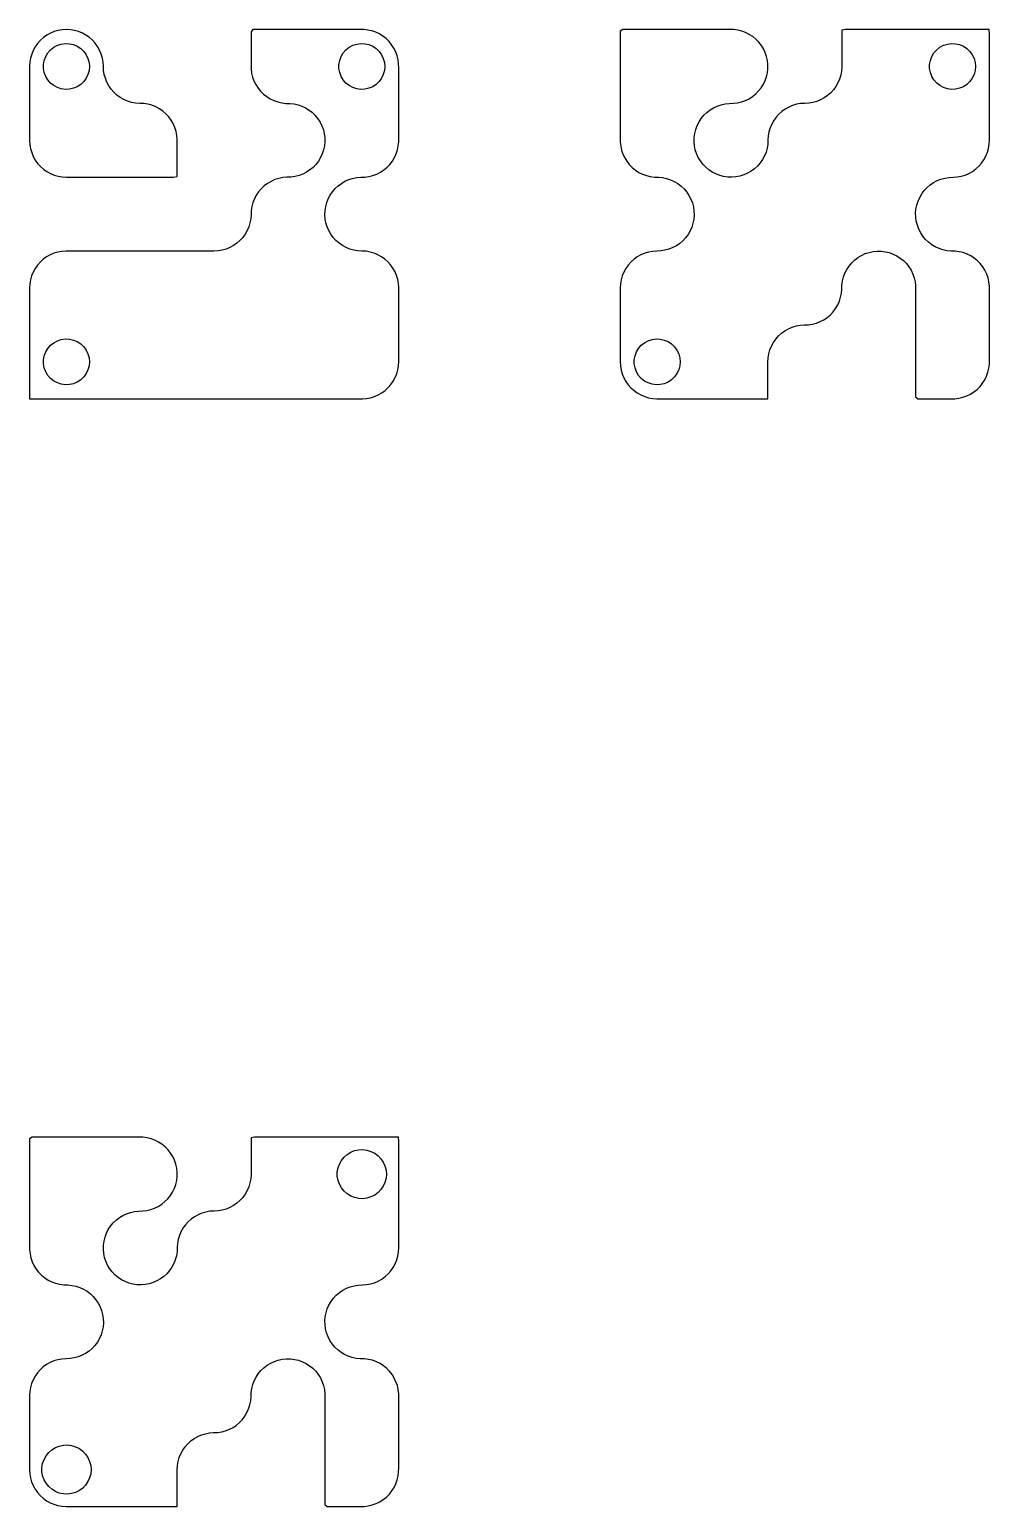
# Model space of a CAD drawing. Header units: millimetres. Extents: x -87.3 to -35.1, y 17.1 to 53.1.
# Drawn here: x -58.5 to -35.1, y 17.1 to 53.1 of the extents above; entities that cross this region are included whole.
import ezdxf

# ---------------------------------------------------------------- set-up
doc = ezdxf.new("R2010")
doc.units = ezdxf.units.MM

msp = doc.modelspace()

# ---------------------------------------------------------------- linework, layer by layer
for points in [[(-58.5, 45.9), (-58.5, 45.8), (-58.5, 45.7), (-58.5, 45.599), (-58.5, 45.499), (-58.5, 45.399), (-58.5, 45.299), (-58.5, 45.199), (-58.5, 45.099), (-58.5, 44.998), (-58.5, 44.898), (-58.5, 44.798), (-58.5, 44.698), (-58.5, 44.598), (-58.5, 44.498), (-58.5, 44.397), (-58.5, 44.297), (-58.5, 44.197), (-58.497, 44.1), (-58.397, 44.1), (-58.297, 44.1), (-58.196, 44.1), (-58.096, 44.1), (-57.996, 44.1), (-57.896, 44.1), (-57.796, 44.1), (-57.696, 44.1), (-57.595, 44.1), (-57.495, 44.1), (-57.395, 44.1), (-57.295, 44.1), (-57.195, 44.1), (-57.095, 44.1), (-56.994, 44.1), (-56.894, 44.1), (-56.794, 44.1), (-56.694, 44.1), (-56.594, 44.1), (-56.494, 44.1), (-56.393, 44.1), (-56.293, 44.1), (-56.193, 44.1), (-56.093, 44.1), (-55.993, 44.1), (-55.893, 44.1), (-55.792, 44.1), (-55.692, 44.1), (-55.592, 44.1), (-55.492, 44.1), (-55.392, 44.1), (-55.292, 44.1), (-55.191, 44.1), (-55.091, 44.1), (-54.991, 44.1), (-54.891, 44.1), (-54.791, 44.1), (-54.691, 44.1), (-54.59, 44.1), (-54.49, 44.1), (-54.39, 44.1), (-54.29, 44.1), (-54.19, 44.1), (-54.09, 44.1), (-53.989, 44.1), (-53.889, 44.1), (-53.789, 44.1), (-53.689, 44.1), (-53.589, 44.1), (-53.489, 44.1), (-53.388, 44.1), (-53.288, 44.1), (-53.188, 44.1), (-53.088, 44.1), (-52.988, 44.1), (-52.888, 44.1), (-52.787, 44.1), (-52.687, 44.1), (-52.587, 44.1), (-52.487, 44.1), (-52.387, 44.1), (-52.287, 44.1), (-52.186, 44.1), (-52.086, 44.1), (-51.986, 44.1), (-51.886, 44.1), (-51.786, 44.1), (-51.686, 44.1), (-51.585, 44.1), (-51.485, 44.1), (-51.385, 44.1), (-51.285, 44.1), (-51.185, 44.1), (-51.085, 44.1), (-50.984, 44.1), (-50.884, 44.1), (-50.784, 44.1), (-50.684, 44.1), (-50.584, 44.1), (-50.484, 44.1), (-50.383, 44.1), (-50.284, 44.108), (-50.185, 44.126), (-50.089, 44.155), (-49.998, 44.195), (-49.911, 44.245), (-49.83, 44.304), (-49.756, 44.371), (-49.69, 44.447), (-49.633, 44.529), (-49.585, 44.617), (-49.548, 44.71), (-49.521, 44.806), (-49.505, 44.905), (-49.5, 45.005), (-49.5, 45.105), (-49.5, 45.206), (-49.5, 45.306), (-49.5, 45.406), (-49.5, 45.506), (-49.5, 45.606), (-49.5, 45.706), (-49.5, 45.807), (-49.5, 45.907), (-49.5, 46.007), (-49.5, 46.107), (-49.5, 46.207), (-49.5, 46.307), (-49.5, 46.408), (-49.5, 46.508), (-49.5, 46.608), (-49.5, 46.708), (-49.5, 46.808), (-49.507, 46.908), (-49.524, 47.007), (-49.552, 47.103), (-49.591, 47.195), (-49.64, 47.282), (-49.698, 47.364), (-49.765, 47.438), (-49.84, 47.505), (-49.922, 47.563), (-50.01, 47.611), (-50.102, 47.649), (-50.198, 47.677), (-50.297, 47.694), (-50.397, 47.7), (-50.497, 47.705), (-50.596, 47.722), (-50.692, 47.749), (-50.785, 47.786), (-50.873, 47.834), (-50.955, 47.891), (-51.03, 47.957), (-51.098, 48.031), (-51.156, 48.112), (-51.206, 48.199), (-51.245, 48.291), (-51.274, 48.387), (-51.293, 48.486), (-51.3, 48.586), (-51.296, 48.686), (-51.281, 48.785), (-51.255, 48.881), (-51.218, 48.974), (-51.172, 49.063), (-51.116, 49.146), (-51.05, 49.222), (-50.977, 49.29), (-50.897, 49.35), (-50.811, 49.401), (-50.719, 49.441), (-50.624, 49.472), (-50.526, 49.491), (-50.426, 49.5), (-50.326, 49.503), (-50.227, 49.517), (-50.13, 49.542), (-50.036, 49.577), (-49.947, 49.622), (-49.863, 49.678), (-49.786, 49.742), (-49.717, 49.814), (-49.656, 49.893), (-49.604, 49.979), (-49.563, 50.07), (-49.531, 50.165), (-49.51, 50.263), (-49.501, 50.363), (-49.5, 50.463), (-49.5, 50.563), (-49.5, 50.663), (-49.5, 50.763), (-49.5, 50.864), (-49.5, 50.964), (-49.5, 51.064), (-49.5, 51.164), (-49.5, 51.264), (-49.5, 51.364), (-49.5, 51.465), (-49.5, 51.565), (-49.5, 51.665), (-49.5, 51.765), (-49.5, 51.865), (-49.5, 51.965), (-49.5, 52.066), (-49.5, 52.166), (-49.502, 52.266), (-49.515, 52.365), (-49.539, 52.462), (-49.574, 52.556), (-49.618, 52.646), (-49.673, 52.73), (-49.736, 52.808), (-49.808, 52.878), (-49.887, 52.939), (-49.972, 52.992), (-50.062, 53.034), (-50.157, 53.067), (-50.255, 53.088), (-50.354, 53.099), (-50.455, 53.1), (-50.555, 53.1), (-50.655, 53.1), (-50.755, 53.1), (-50.855, 53.1), (-50.955, 53.1), (-51.056, 53.1), (-51.156, 53.1), (-51.256, 53.1), (-51.356, 53.1), (-51.456, 53.1), (-51.556, 53.1), (-51.657, 53.1), (-51.757, 53.1), (-51.857, 53.1), (-51.957, 53.1), (-52.057, 53.1), (-52.157, 53.1), (-52.258, 53.1), (-52.358, 53.1), (-52.458, 53.1), (-52.558, 53.1), (-52.658, 53.1), (-52.758, 53.1), (-52.859, 53.1), (-52.959, 53.1), (-53.059, 53.1), (-53.1, 53.041), (-53.1, 52.941), (-53.1, 52.841), (-53.1, 52.74), (-53.1, 52.64), (-53.1, 52.54), (-53.1, 52.44), (-53.1, 52.34), (-53.1, 52.24), (-53.098, 52.139), (-53.086, 52.04), (-53.062, 51.943), (-53.029, 51.848), (-52.984, 51.759), (-52.93, 51.674), (-52.868, 51.596), (-52.796, 51.526), (-52.718, 51.464), (-52.633, 51.411), (-52.543, 51.368), (-52.448, 51.335), (-52.35, 51.313), (-52.251, 51.301), (-52.151, 51.299), (-52.051, 51.288), (-51.954, 51.266), (-51.859, 51.233), (-51.769, 51.19), (-51.683, 51.137), (-51.605, 51.075), (-51.534, 51.005), (-51.47, 50.927), (-51.416, 50.843), (-51.372, 50.753), (-51.338, 50.659), (-51.315, 50.562), (-51.302, 50.462), (-51.301, 50.362), (-51.311, 50.262), (-51.331, 50.165), (-51.363, 50.069), (-51.405, 49.979), (-51.456, 49.893), (-51.517, 49.813), (-51.587, 49.741), (-51.664, 49.677), (-51.747, 49.622), (-51.837, 49.577), (-51.93, 49.541), (-52.027, 49.517), (-52.126, 49.503), (-52.227, 49.5), (-52.326, 49.491), (-52.424, 49.472), (-52.52, 49.441), (-52.611, 49.4), (-52.698, 49.35), (-52.778, 49.29), (-52.851, 49.221), (-52.916, 49.145), (-52.972, 49.062), (-53.019, 48.974), (-53.055, 48.881), (-53.081, 48.784), (-53.096, 48.685), (-53.1, 48.585), (-53.107, 48.485), (-53.126, 48.387), (-53.155, 48.291), (-53.194, 48.199), (-53.244, 48.112), (-53.303, 48.031), (-53.37, 47.957), (-53.446, 47.891), (-53.528, 47.834), (-53.616, 47.786), (-53.709, 47.748), (-53.805, 47.721), (-53.904, 47.705), (-54.004, 47.7), (-54.104, 47.7), (-54.204, 47.7), (-54.304, 47.7), (-54.404, 47.7), (-54.505, 47.7), (-54.605, 47.7), (-54.705, 47.7), (-54.805, 47.7), (-54.905, 47.7), (-55.005, 47.7), (-55.106, 47.7), (-55.206, 47.7), (-55.306, 47.7), (-55.406, 47.7), (-55.506, 47.7), (-55.607, 47.7), (-55.707, 47.7), (-55.807, 47.7), (-55.907, 47.7), (-56.007, 47.7), (-56.107, 47.7), (-56.208, 47.7), (-56.308, 47.7), (-56.408, 47.7), (-56.508, 47.7), (-56.608, 47.7), (-56.708, 47.7), (-56.809, 47.7), (-56.909, 47.7), (-57.009, 47.7), (-57.109, 47.7), (-57.209, 47.7), (-57.309, 47.7), (-57.41, 47.7), (-57.51, 47.7), (-57.61, 47.7), (-57.71, 47.693), (-57.808, 47.676), (-57.904, 47.647), (-57.996, 47.608), (-58.084, 47.559), (-58.165, 47.501), (-58.239, 47.433), (-58.306, 47.359), (-58.363, 47.277), (-58.412, 47.189), (-58.45, 47.096), (-58.477, 47), (-58.494, 46.901), (-58.5, 46.802), (-58.5, 46.701), (-58.5, 46.601), (-58.5, 46.501), (-58.5, 46.401), (-58.5, 46.301), (-58.5, 46.2), (-58.5, 46.1), (-58.5, 46), (-58.5, 45.9)], [(-58.5, 51.3), (-58.5, 51.199), (-58.5, 51.099), (-58.5, 50.998), (-58.5, 50.898), (-58.5, 50.797), (-58.5, 50.697), (-58.5, 50.596), (-58.5, 50.496), (-58.5, 50.395), (-58.494, 50.295), (-58.477, 50.196), (-58.448, 50.099), (-58.409, 50.007), (-58.361, 49.919), (-58.302, 49.837), (-58.235, 49.762), (-58.16, 49.695), (-58.078, 49.637), (-57.99, 49.589), (-57.897, 49.55), (-57.8, 49.523), (-57.701, 49.506), (-57.601, 49.5), (-57.5, 49.5), (-57.4, 49.5), (-57.299, 49.5), (-57.199, 49.5), (-57.098, 49.5), (-56.998, 49.5), (-56.897, 49.5), (-56.797, 49.5), (-56.696, 49.5), (-56.595, 49.5), (-56.495, 49.5), (-56.394, 49.5), (-56.294, 49.5), (-56.193, 49.5), (-56.093, 49.5), (-55.992, 49.5), (-55.892, 49.5), (-55.791, 49.5), (-55.69, 49.5), (-55.59, 49.5), (-55.489, 49.5), (-55.389, 49.5), (-55.288, 49.5), (-55.188, 49.5), (-55.087, 49.5), (-54.987, 49.5), (-54.9, 49.514), (-54.9, 49.614), (-54.9, 49.715), (-54.9, 49.816), (-54.9, 49.916), (-54.9, 50.017), (-54.9, 50.117), (-54.9, 50.218), (-54.9, 50.318), (-54.9, 50.419), (-54.908, 50.519), (-54.927, 50.618), (-54.956, 50.714), (-54.997, 50.806), (-55.047, 50.893), (-55.107, 50.974), (-55.175, 51.048), (-55.251, 51.113), (-55.334, 51.17), (-55.423, 51.217), (-55.516, 51.254), (-55.613, 51.28), (-55.713, 51.296), (-55.813, 51.3), (-55.913, 51.307), (-56.012, 51.325), (-56.108, 51.354), (-56.201, 51.394), (-56.288, 51.444), (-56.369, 51.503), (-56.443, 51.571), (-56.51, 51.646), (-56.567, 51.729), (-56.615, 51.817), (-56.652, 51.911), (-56.679, 52.007), (-56.695, 52.107), (-56.7, 52.207), (-56.706, 52.307), (-56.724, 52.406), (-56.752, 52.503), (-56.791, 52.595), (-56.841, 52.683), (-56.899, 52.765), (-56.966, 52.839), (-57.042, 52.906), (-57.124, 52.964), (-57.212, 53.012), (-57.305, 53.05), (-57.402, 53.078), (-57.501, 53.094), (-57.601, 53.1), (-57.701, 53.094), (-57.8, 53.077), (-57.897, 53.05), (-57.99, 53.011), (-58.078, 52.963), (-58.16, 52.905), (-58.235, 52.838), (-58.302, 52.763), (-58.361, 52.681), (-58.409, 52.593), (-58.448, 52.501), (-58.477, 52.404), (-58.494, 52.305), (-58.5, 52.205), (-58.5, 52.104), (-58.5, 52.004), (-58.5, 51.903), (-58.5, 51.803), (-58.5, 51.702), (-58.5, 51.602), (-58.5, 51.501), (-58.5, 51.401), (-58.5, 51.3)], [(-44.1, 45.9), (-44.1, 45.8), (-44.1, 45.7), (-44.1, 45.599), (-44.1, 45.499), (-44.1, 45.399), (-44.1, 45.299), (-44.1, 45.199), (-44.1, 45.099), (-44.1, 44.999), (-44.094, 44.899), (-44.077, 44.8), (-44.05, 44.704), (-44.012, 44.611), (-43.963, 44.523), (-43.906, 44.442), (-43.839, 44.367), (-43.765, 44.299), (-43.684, 44.241), (-43.596, 44.192), (-43.504, 44.153), (-43.408, 44.124), (-43.31, 44.107), (-43.21, 44.1), (-43.11, 44.1), (-43.01, 44.1), (-42.909, 44.1), (-42.809, 44.1), (-42.709, 44.1), (-42.609, 44.1), (-42.509, 44.1), (-42.409, 44.1), (-42.308, 44.1), (-42.208, 44.1), (-42.108, 44.1), (-42.008, 44.1), (-41.908, 44.1), (-41.808, 44.1), (-41.707, 44.1), (-41.607, 44.1), (-41.507, 44.1), (-41.407, 44.1), (-41.307, 44.1), (-41.207, 44.1), (-41.106, 44.1), (-41.006, 44.1), (-40.906, 44.1), (-40.806, 44.1), (-40.706, 44.1), (-40.606, 44.1), (-40.505, 44.1), (-40.5, 44.195), (-40.5, 44.295), (-40.5, 44.395), (-40.5, 44.495), (-40.5, 44.595), (-40.5, 44.696), (-40.5, 44.796), (-40.5, 44.896), (-40.5, 44.996), (-40.495, 45.096), (-40.479, 45.195), (-40.452, 45.291), (-40.414, 45.384), (-40.366, 45.472), (-40.309, 45.554), (-40.243, 45.63), (-40.169, 45.697), (-40.088, 45.756), (-40.001, 45.806), (-39.909, 45.845), (-39.814, 45.874), (-39.715, 45.893), (-39.615, 45.9), (-39.515, 45.904), (-39.416, 45.919), (-39.32, 45.945), (-39.226, 45.981), (-39.138, 46.028), (-39.055, 46.084), (-38.979, 46.149), (-38.91, 46.222), (-38.85, 46.302), (-38.8, 46.389), (-38.759, 46.48), (-38.728, 46.575), (-38.709, 46.674), (-38.7, 46.773), (-38.697, 46.873), (-38.683, 46.973), (-38.659, 47.07), (-38.623, 47.163), (-38.578, 47.253), (-38.523, 47.336), (-38.459, 47.413), (-38.387, 47.482), (-38.307, 47.543), (-38.222, 47.595), (-38.131, 47.637), (-38.036, 47.669), (-37.938, 47.689), (-37.838, 47.699), (-37.738, 47.698), (-37.639, 47.685), (-37.541, 47.662), (-37.447, 47.628), (-37.357, 47.584), (-37.273, 47.53), (-37.195, 47.467), (-37.125, 47.395), (-37.063, 47.317), (-37.01, 47.232), (-36.967, 47.141), (-36.934, 47.047), (-36.912, 46.949), (-36.901, 46.849), (-36.9, 46.749), (-36.9, 46.649), (-36.9, 46.549), (-36.9, 46.449), (-36.9, 46.349), (-36.9, 46.248), (-36.9, 46.148), (-36.9, 46.048), (-36.9, 45.948), (-36.9, 45.848), (-36.9, 45.748), (-36.9, 45.647), (-36.9, 45.547), (-36.9, 45.447), (-36.9, 45.347), (-36.9, 45.247), (-36.9, 45.147), (-36.9, 45.046), (-36.9, 44.946), (-36.9, 44.846), (-36.9, 44.746), (-36.9, 44.646), (-36.9, 44.546), (-36.9, 44.445), (-36.9, 44.345), (-36.9, 44.245), (-36.9, 44.145), (-36.845, 44.1), (-36.745, 44.1), (-36.644, 44.1), (-36.544, 44.1), (-36.444, 44.1), (-36.344, 44.1), (-36.244, 44.1), (-36.144, 44.1), (-36.043, 44.1), (-35.943, 44.102), (-35.844, 44.114), (-35.746, 44.136), (-35.652, 44.17), (-35.562, 44.214), (-35.477, 44.267), (-35.399, 44.33), (-35.329, 44.401), (-35.266, 44.479), (-35.213, 44.564), (-35.169, 44.654), (-35.136, 44.748), (-35.113, 44.846), (-35.102, 44.945), (-35.1, 45.045), (-35.1, 45.145), (-35.1, 45.246), (-35.1, 45.346), (-35.1, 45.446), (-35.1, 45.546), (-35.1, 45.646), (-35.1, 45.746), (-35.1, 45.847), (-35.1, 45.947), (-35.1, 46.047), (-35.1, 46.147), (-35.1, 46.247), (-35.1, 46.347), (-35.1, 46.448), (-35.1, 46.548), (-35.1, 46.648), (-35.1, 46.748), (-35.101, 46.848), (-35.112, 46.948), (-35.134, 47.045), (-35.167, 47.14), (-35.21, 47.231), (-35.262, 47.316), (-35.324, 47.394), (-35.394, 47.466), (-35.472, 47.529), (-35.556, 47.583), (-35.646, 47.627), (-35.74, 47.662), (-35.837, 47.685), (-35.937, 47.698), (-36.037, 47.701), (-36.137, 47.71), (-36.234, 47.731), (-36.33, 47.762), (-36.421, 47.804), (-36.506, 47.856), (-36.586, 47.917), (-36.658, 47.986), (-36.722, 48.063), (-36.777, 48.146), (-36.823, 48.236), (-36.858, 48.329), (-36.883, 48.426), (-36.897, 48.525), (-36.9, 48.625), (-36.891, 48.725), (-36.872, 48.823), (-36.842, 48.919), (-36.801, 49.01), (-36.75, 49.097), (-36.691, 49.177), (-36.622, 49.25), (-36.546, 49.315), (-36.463, 49.372), (-36.375, 49.418), (-36.282, 49.455), (-36.185, 49.481), (-36.086, 49.496), (-35.986, 49.5), (-35.886, 49.507), (-35.788, 49.525), (-35.692, 49.554), (-35.6, 49.594), (-35.513, 49.643), (-35.432, 49.702), (-35.358, 49.77), (-35.292, 49.845), (-35.234, 49.927), (-35.187, 50.015), (-35.149, 50.108), (-35.122, 50.204), (-35.105, 50.303), (-35.1, 50.403), (-35.1, 50.503), (-35.1, 50.603), (-35.1, 50.703), (-35.1, 50.803), (-35.1, 50.904), (-35.1, 51.004), (-35.1, 51.104), (-35.1, 51.204), (-35.1, 51.304), (-35.1, 51.404), (-35.1, 51.505), (-35.1, 51.605), (-35.1, 51.705), (-35.1, 51.805), (-35.1, 51.905), (-35.1, 52.005), (-35.1, 52.106), (-35.1, 52.206), (-35.1, 52.306), (-35.1, 52.406), (-35.1, 52.506), (-35.1, 52.606), (-35.1, 52.707), (-35.1, 52.807), (-35.1, 52.907), (-35.1, 53.007), (-35.107, 53.1), (-35.207, 53.1), (-35.308, 53.1), (-35.408, 53.1), (-35.508, 53.1), (-35.608, 53.1), (-35.708, 53.1), (-35.808, 53.1), (-35.909, 53.1), (-36.009, 53.1), (-36.109, 53.1), (-36.209, 53.1), (-36.309, 53.1), (-36.409, 53.1), (-36.51, 53.1), (-36.61, 53.1), (-36.71, 53.1), (-36.81, 53.1), (-36.91, 53.1), (-37.01, 53.1), (-37.111, 53.1), (-37.211, 53.1), (-37.311, 53.1), (-37.411, 53.1), (-37.511, 53.1), (-37.611, 53.1), (-37.712, 53.1), (-37.812, 53.1), (-37.912, 53.1), (-38.012, 53.1), (-38.112, 53.1), (-38.212, 53.1), (-38.313, 53.1), (-38.413, 53.1), (-38.513, 53.1), (-38.613, 53.1), (-38.7, 53.087), (-38.7, 52.987), (-38.7, 52.886), (-38.7, 52.786), (-38.7, 52.686), (-38.7, 52.586), (-38.7, 52.486), (-38.7, 52.386), (-38.7, 52.285), (-38.7, 52.185), (-38.707, 52.085), (-38.726, 51.987), (-38.755, 51.891), (-38.794, 51.799), (-38.844, 51.712), (-38.902, 51.631), (-38.97, 51.557), (-39.045, 51.491), (-39.127, 51.434), (-39.215, 51.386), (-39.308, 51.349), (-39.405, 51.321), (-39.503, 51.305), (-39.603, 51.3), (-39.703, 51.294), (-39.802, 51.277), (-39.898, 51.249), (-39.991, 51.211), (-40.078, 51.162), (-40.16, 51.105), (-40.235, 51.038), (-40.302, 50.964), (-40.36, 50.882), (-40.409, 50.795), (-40.448, 50.703), (-40.476, 50.607), (-40.493, 50.508), (-40.5, 50.408), (-40.505, 50.308), (-40.52, 50.209), (-40.547, 50.113), (-40.584, 50.02), (-40.632, 49.932), (-40.688, 49.849), (-40.754, 49.773), (-40.828, 49.706), (-40.908, 49.646), (-40.995, 49.596), (-41.087, 49.556), (-41.182, 49.527), (-41.281, 49.508), (-41.38, 49.5), (-41.481, 49.504), (-41.58, 49.518), (-41.676, 49.544), (-41.77, 49.58), (-41.859, 49.626), (-41.942, 49.681), (-42.018, 49.746), (-42.087, 49.819), (-42.147, 49.899), (-42.198, 49.985), (-42.24, 50.076), (-42.27, 50.171), (-42.29, 50.269), (-42.299, 50.369), (-42.297, 50.469), (-42.284, 50.568), (-42.26, 50.666), (-42.225, 50.759), (-42.18, 50.849), (-42.125, 50.933), (-42.062, 51.01), (-41.99, 51.08), (-41.911, 51.141), (-41.825, 51.193), (-41.735, 51.236), (-41.64, 51.267), (-41.542, 51.289), (-41.442, 51.299), (-41.342, 51.302), (-41.243, 51.314), (-41.145, 51.337), (-41.051, 51.37), (-40.961, 51.414), (-40.876, 51.468), (-40.798, 51.531), (-40.728, 51.602), (-40.665, 51.68), (-40.612, 51.765), (-40.569, 51.855), (-40.536, 51.949), (-40.513, 52.047), (-40.502, 52.146), (-40.501, 52.246), (-40.512, 52.346), (-40.534, 52.444), (-40.566, 52.538), (-40.609, 52.629), (-40.661, 52.714), (-40.723, 52.793), (-40.793, 52.865), (-40.871, 52.928), (-40.955, 52.982), (-41.044, 53.027), (-41.138, 53.061), (-41.236, 53.085), (-41.335, 53.098), (-41.435, 53.1), (-41.535, 53.1), (-41.635, 53.1), (-41.736, 53.1), (-41.836, 53.1), (-41.936, 53.1), (-42.036, 53.1), (-42.136, 53.1), (-42.236, 53.1), (-42.337, 53.1), (-42.437, 53.1), (-42.537, 53.1), (-42.637, 53.1), (-42.737, 53.1), (-42.837, 53.1), (-42.938, 53.1), (-43.038, 53.1), (-43.138, 53.1), (-43.238, 53.1), (-43.338, 53.1), (-43.438, 53.1), (-43.539, 53.1), (-43.639, 53.1), (-43.739, 53.1), (-43.839, 53.1), (-43.939, 53.1), (-44.039, 53.1), (-44.1, 53.06), (-44.1, 52.96), (-44.1, 52.86), (-44.1, 52.76), (-44.1, 52.66), (-44.1, 52.56), (-44.1, 52.459), (-44.1, 52.359), (-44.1, 52.259), (-44.1, 52.159), (-44.1, 52.059), (-44.1, 51.959), (-44.1, 51.858), (-44.1, 51.758), (-44.1, 51.658), (-44.1, 51.558), (-44.1, 51.458), (-44.1, 51.358), (-44.1, 51.257), (-44.1, 51.157), (-44.1, 51.057), (-44.1, 50.957), (-44.1, 50.857), (-44.1, 50.757), (-44.1, 50.656), (-44.1, 50.556), (-44.1, 50.456), (-44.099, 50.356), (-44.088, 50.256), (-44.067, 50.159), (-44.035, 50.064), (-43.992, 49.973), (-43.94, 49.888), (-43.879, 49.809), (-43.809, 49.737), (-43.731, 49.674), (-43.647, 49.619), (-43.558, 49.574), (-43.464, 49.54), (-43.367, 49.516), (-43.267, 49.503), (-43.167, 49.499), (-43.068, 49.49), (-42.97, 49.47), (-42.874, 49.439), (-42.783, 49.398), (-42.697, 49.346), (-42.617, 49.286), (-42.545, 49.217), (-42.48, 49.14), (-42.425, 49.057), (-42.379, 48.968), (-42.343, 48.875), (-42.318, 48.778), (-42.303, 48.679), (-42.3, 48.579), (-42.308, 48.479), (-42.327, 48.381), (-42.357, 48.285), (-42.397, 48.193), (-42.447, 48.107), (-42.507, 48.026), (-42.575, 47.953), (-42.65, 47.887), (-42.733, 47.831), (-42.821, 47.784), (-42.914, 47.747), (-43.011, 47.72), (-43.11, 47.705), (-43.21, 47.7), (-43.31, 47.693), (-43.408, 47.676), (-43.504, 47.647), (-43.596, 47.608), (-43.684, 47.559), (-43.765, 47.501), (-43.839, 47.433), (-43.906, 47.358), (-43.963, 47.277), (-44.012, 47.189), (-44.05, 47.096), (-44.077, 47), (-44.094, 46.901), (-44.1, 46.801), (-44.1, 46.701), (-44.1, 46.601), (-44.1, 46.501), (-44.1, 46.401), (-44.1, 46.301), (-44.1, 46.2), (-44.1, 46.1), (-44.1, 46), (-44.1, 45.9)], [(-57.04, 52.2), (-57.049, 52.1), (-57.076, 52.003), (-57.119, 51.913), (-57.178, 51.832), (-57.251, 51.762), (-57.335, 51.707), (-57.427, 51.668), (-57.525, 51.645), (-57.625, 51.641), (-57.725, 51.654), (-57.82, 51.685), (-57.908, 51.733), (-57.987, 51.795), (-58.053, 51.871), (-58.104, 51.957), (-58.14, 52.051), (-58.158, 52.15), (-58.158, 52.25), (-58.14, 52.349), (-58.104, 52.443), (-58.053, 52.529), (-57.987, 52.605), (-57.908, 52.667), (-57.82, 52.715), (-57.725, 52.746), (-57.625, 52.759), (-57.525, 52.755), (-57.427, 52.732), (-57.335, 52.693), (-57.251, 52.638), (-57.178, 52.568), (-57.119, 52.487), (-57.076, 52.397), (-57.049, 52.3), (-57.04, 52.2)], [(-49.84, 52.2), (-49.849, 52.1), (-49.876, 52.003), (-49.919, 51.913), (-49.978, 51.832), (-50.051, 51.762), (-50.135, 51.707), (-50.227, 51.668), (-50.325, 51.645), (-50.425, 51.641), (-50.525, 51.654), (-50.62, 51.685), (-50.708, 51.733), (-50.787, 51.795), (-50.853, 51.871), (-50.904, 51.957), (-50.94, 52.051), (-50.958, 52.15), (-50.958, 52.25), (-50.94, 52.349), (-50.904, 52.443), (-50.853, 52.529), (-50.787, 52.605), (-50.708, 52.667), (-50.62, 52.715), (-50.525, 52.746), (-50.425, 52.759), (-50.325, 52.755), (-50.227, 52.732), (-50.135, 52.693), (-50.051, 52.638), (-49.978, 52.568), (-49.919, 52.487), (-49.876, 52.397), (-49.849, 52.3), (-49.84, 52.2)], [(-35.44, 52.2), (-35.449, 52.1), (-35.476, 52.003), (-35.519, 51.913), (-35.578, 51.832), (-35.651, 51.762), (-35.735, 51.707), (-35.827, 51.668), (-35.925, 51.645), (-36.025, 51.641), (-36.125, 51.654), (-36.22, 51.685), (-36.308, 51.733), (-36.387, 51.795), (-36.453, 51.871), (-36.504, 51.957), (-36.54, 52.051), (-36.558, 52.15), (-36.558, 52.25), (-36.54, 52.349), (-36.504, 52.443), (-36.453, 52.529), (-36.387, 52.605), (-36.308, 52.667), (-36.22, 52.715), (-36.125, 52.746), (-36.025, 52.759), (-35.925, 52.755), (-35.827, 52.732), (-35.735, 52.693), (-35.651, 52.638), (-35.578, 52.568), (-35.519, 52.487), (-35.476, 52.397), (-35.449, 52.3), (-35.44, 52.2)], [(-57.04, 45), (-57.049, 44.9), (-57.076, 44.803), (-57.119, 44.713), (-57.178, 44.632), (-57.251, 44.562), (-57.335, 44.507), (-57.427, 44.468), (-57.525, 44.445), (-57.625, 44.441), (-57.725, 44.454), (-57.82, 44.485), (-57.908, 44.533), (-57.987, 44.595), (-58.053, 44.671), (-58.104, 44.757), (-58.14, 44.851), (-58.158, 44.95), (-58.158, 45.05), (-58.14, 45.149), (-58.104, 45.243), (-58.053, 45.329), (-57.987, 45.405), (-57.908, 45.467), (-57.82, 45.515), (-57.725, 45.546), (-57.625, 45.559), (-57.525, 45.555), (-57.427, 45.532), (-57.335, 45.493), (-57.251, 45.438), (-57.178, 45.368), (-57.119, 45.287), (-57.076, 45.197), (-57.049, 45.1), (-57.04, 45)], [(-42.64, 45), (-42.649, 44.9), (-42.676, 44.803), (-42.719, 44.713), (-42.778, 44.632), (-42.851, 44.562), (-42.935, 44.507), (-43.027, 44.468), (-43.125, 44.445), (-43.225, 44.441), (-43.325, 44.454), (-43.42, 44.485), (-43.508, 44.533), (-43.587, 44.595), (-43.653, 44.671), (-43.704, 44.757), (-43.74, 44.851), (-43.758, 44.95), (-43.758, 45.05), (-43.74, 45.149), (-43.704, 45.243), (-43.653, 45.329), (-43.587, 45.405), (-43.508, 45.467), (-43.42, 45.515), (-43.325, 45.546), (-43.225, 45.559), (-43.125, 45.555), (-43.027, 45.532), (-42.935, 45.493), (-42.851, 45.438), (-42.778, 45.368), (-42.719, 45.287), (-42.676, 45.197), (-42.649, 45.1), (-42.64, 45)], [(-58.5, 18.9), (-58.5, 18.8), (-58.5, 18.7), (-58.5, 18.6), (-58.5, 18.499), (-58.5, 18.399), (-58.5, 18.299), (-58.5, 18.199), (-58.5, 18.099), (-58.5, 17.999), (-58.494, 17.899), (-58.477, 17.8), (-58.45, 17.704), (-58.412, 17.611), (-58.363, 17.523), (-58.306, 17.442), (-58.239, 17.367), (-58.165, 17.299), (-58.084, 17.241), (-57.996, 17.192), (-57.904, 17.153), (-57.808, 17.124), (-57.71, 17.107), (-57.61, 17.1), (-57.51, 17.1), (-57.41, 17.1), (-57.309, 17.1), (-57.209, 17.1), (-57.109, 17.1), (-57.009, 17.1), (-56.909, 17.1), (-56.809, 17.1), (-56.708, 17.1), (-56.608, 17.1), (-56.508, 17.1), (-56.408, 17.1), (-56.308, 17.1), (-56.208, 17.1), (-56.107, 17.1), (-56.007, 17.1), (-55.907, 17.1), (-55.807, 17.1), (-55.707, 17.1), (-55.607, 17.1), (-55.506, 17.1), (-55.406, 17.1), (-55.306, 17.1), (-55.206, 17.1), (-55.106, 17.1), (-55.006, 17.1), (-54.905, 17.1), (-54.9, 17.195), (-54.9, 17.295), (-54.9, 17.395), (-54.9, 17.495), (-54.9, 17.595), (-54.9, 17.696), (-54.9, 17.796), (-54.9, 17.896), (-54.9, 17.996), (-54.895, 18.096), (-54.879, 18.195), (-54.852, 18.291), (-54.814, 18.384), (-54.766, 18.472), (-54.709, 18.554), (-54.643, 18.63), (-54.569, 18.697), (-54.488, 18.756), (-54.401, 18.806), (-54.309, 18.845), (-54.214, 18.874), (-54.115, 18.893), (-54.015, 18.9), (-53.915, 18.904), (-53.816, 18.919), (-53.72, 18.945), (-53.626, 18.981), (-53.538, 19.028), (-53.455, 19.084), (-53.379, 19.149), (-53.31, 19.222), (-53.25, 19.302), (-53.2, 19.389), (-53.159, 19.48), (-53.128, 19.575), (-53.109, 19.674), (-53.1, 19.773), (-53.097, 19.873), (-53.083, 19.973), (-53.059, 20.07), (-53.023, 20.163), (-52.978, 20.253), (-52.923, 20.336), (-52.859, 20.413), (-52.787, 20.482), (-52.707, 20.543), (-52.622, 20.595), (-52.531, 20.637), (-52.436, 20.669), (-52.338, 20.689), (-52.238, 20.699), (-52.138, 20.698), (-52.039, 20.685), (-51.941, 20.662), (-51.847, 20.628), (-51.757, 20.584), (-51.673, 20.53), (-51.595, 20.467), (-51.525, 20.395), (-51.463, 20.317), (-51.41, 20.232), (-51.367, 20.141), (-51.334, 20.047), (-51.312, 19.949), (-51.301, 19.849), (-51.3, 19.749), (-51.3, 19.649), (-51.3, 19.549), (-51.3, 19.449), (-51.3, 19.349), (-51.3, 19.248), (-51.3, 19.148), (-51.3, 19.048), (-51.3, 18.948), (-51.3, 18.848), (-51.3, 18.748), (-51.3, 18.647), (-51.3, 18.547), (-51.3, 18.447), (-51.3, 18.347), (-51.3, 18.247), (-51.3, 18.147), (-51.3, 18.046), (-51.3, 17.946), (-51.3, 17.846), (-51.3, 17.746), (-51.3, 17.646), (-51.3, 17.546), (-51.3, 17.445), (-51.3, 17.345), (-51.3, 17.245), (-51.3, 17.145), (-51.245, 17.1), (-51.145, 17.1), (-51.044, 17.1), (-50.944, 17.1), (-50.844, 17.1), (-50.744, 17.1), (-50.644, 17.1), (-50.544, 17.1), (-50.443, 17.1), (-50.343, 17.102), (-50.244, 17.114), (-50.146, 17.136), (-50.052, 17.17), (-49.962, 17.214), (-49.877, 17.267), (-49.799, 17.33), (-49.729, 17.401), (-49.666, 17.479), (-49.613, 17.564), (-49.569, 17.654), (-49.536, 17.748), (-49.513, 17.846), (-49.502, 17.945), (-49.5, 18.045), (-49.5, 18.145), (-49.5, 18.246), (-49.5, 18.346), (-49.5, 18.446), (-49.5, 18.546), (-49.5, 18.646), (-49.5, 18.746), (-49.5, 18.847), (-49.5, 18.947), (-49.5, 19.047), (-49.5, 19.147), (-49.5, 19.247), (-49.5, 19.347), (-49.5, 19.448), (-49.5, 19.548), (-49.5, 19.648), (-49.5, 19.748), (-49.501, 19.848), (-49.512, 19.948), (-49.534, 20.045), (-49.567, 20.14), (-49.61, 20.231), (-49.662, 20.316), (-49.724, 20.394), (-49.794, 20.466), (-49.872, 20.529), (-49.956, 20.583), (-50.046, 20.627), (-50.14, 20.662), (-50.237, 20.685), (-50.337, 20.698), (-50.437, 20.701), (-50.537, 20.71), (-50.634, 20.731), (-50.73, 20.762), (-50.821, 20.804), (-50.906, 20.856), (-50.986, 20.917), (-51.058, 20.986), (-51.122, 21.063), (-51.177, 21.146), (-51.223, 21.236), (-51.258, 21.329), (-51.283, 21.426), (-51.297, 21.525), (-51.3, 21.625), (-51.291, 21.725), (-51.272, 21.823), (-51.242, 21.919), (-51.201, 22.01), (-51.15, 22.097), (-51.091, 22.177), (-51.022, 22.25), (-50.946, 22.315), (-50.863, 22.372), (-50.775, 22.418), (-50.682, 22.455), (-50.585, 22.481), (-50.486, 22.496), (-50.386, 22.5), (-50.286, 22.507), (-50.188, 22.525), (-50.092, 22.554), (-50, 22.594), (-49.913, 22.643), (-49.832, 22.702), (-49.758, 22.77), (-49.692, 22.845), (-49.634, 22.927), (-49.587, 23.015), (-49.549, 23.108), (-49.522, 23.204), (-49.505, 23.303), (-49.5, 23.403), (-49.5, 23.503), (-49.5, 23.603), (-49.5, 23.703), (-49.5, 23.803), (-49.5, 23.904), (-49.5, 24.004), (-49.5, 24.104), (-49.5, 24.204), (-49.5, 24.304), (-49.5, 24.404), (-49.5, 24.505), (-49.5, 24.605), (-49.5, 24.705), (-49.5, 24.805), (-49.5, 24.905), (-49.5, 25.005), (-49.5, 25.106), (-49.5, 25.206), (-49.5, 25.306), (-49.5, 25.406), (-49.5, 25.506), (-49.5, 25.606), (-49.5, 25.707), (-49.5, 25.807), (-49.5, 25.907), (-49.5, 26.007), (-49.507, 26.1), (-49.607, 26.1), (-49.708, 26.1), (-49.808, 26.1), (-49.908, 26.1), (-50.008, 26.1), (-50.108, 26.1), (-50.208, 26.1), (-50.309, 26.1), (-50.409, 26.1), (-50.509, 26.1), (-50.609, 26.1), (-50.709, 26.1), (-50.809, 26.1), (-50.91, 26.1), (-51.01, 26.1), (-51.11, 26.1), (-51.21, 26.1), (-51.31, 26.1), (-51.41, 26.1), (-51.511, 26.1), (-51.611, 26.1), (-51.711, 26.1), (-51.811, 26.1), (-51.911, 26.1), (-52.011, 26.1), (-52.112, 26.1), (-52.212, 26.1), (-52.312, 26.1), (-52.412, 26.1), (-52.512, 26.1), (-52.612, 26.1), (-52.713, 26.1), (-52.813, 26.1), (-52.913, 26.1), (-53.013, 26.1), (-53.1, 26.087), (-53.1, 25.987), (-53.1, 25.886), (-53.1, 25.786), (-53.1, 25.686), (-53.1, 25.586), (-53.1, 25.486), (-53.1, 25.386), (-53.1, 25.285), (-53.1, 25.185), (-53.107, 25.085), (-53.126, 24.987), (-53.155, 24.891), (-53.194, 24.799), (-53.244, 24.712), (-53.302, 24.631), (-53.37, 24.557), (-53.445, 24.491), (-53.527, 24.434), (-53.615, 24.386), (-53.708, 24.349), (-53.805, 24.321), (-53.903, 24.305), (-54.003, 24.3), (-54.103, 24.294), (-54.202, 24.277), (-54.298, 24.249), (-54.391, 24.211), (-54.478, 24.162), (-54.56, 24.105), (-54.635, 24.038), (-54.702, 23.964), (-54.76, 23.882), (-54.809, 23.795), (-54.848, 23.703), (-54.876, 23.607), (-54.893, 23.508), (-54.9, 23.408), (-54.905, 23.308), (-54.92, 23.209), (-54.947, 23.113), (-54.984, 23.02), (-55.032, 22.932), (-55.088, 22.849), (-55.154, 22.773), (-55.228, 22.706), (-55.308, 22.646), (-55.395, 22.596), (-55.487, 22.556), (-55.582, 22.527), (-55.681, 22.508), (-55.78, 22.5), (-55.881, 22.504), (-55.98, 22.518), (-56.076, 22.544), (-56.17, 22.58), (-56.259, 22.626), (-56.342, 22.681), (-56.418, 22.746), (-56.487, 22.819), (-56.547, 22.899), (-56.598, 22.985), (-56.64, 23.076), (-56.67, 23.171), (-56.69, 23.269), (-56.699, 23.369), (-56.697, 23.469), (-56.684, 23.568), (-56.66, 23.666), (-56.625, 23.759), (-56.58, 23.849), (-56.525, 23.933), (-56.462, 24.01), (-56.39, 24.08), (-56.311, 24.141), (-56.225, 24.193), (-56.135, 24.236), (-56.04, 24.267), (-55.942, 24.289), (-55.842, 24.299), (-55.742, 24.302), (-55.643, 24.314), (-55.545, 24.337), (-55.451, 24.37), (-55.361, 24.414), (-55.276, 24.468), (-55.198, 24.531), (-55.128, 24.602), (-55.065, 24.68), (-55.012, 24.765), (-54.969, 24.855), (-54.936, 24.949), (-54.913, 25.047), (-54.902, 25.146), (-54.901, 25.246), (-54.912, 25.346), (-54.934, 25.444), (-54.966, 25.538), (-55.009, 25.629), (-55.061, 25.714), (-55.123, 25.793), (-55.193, 25.865), (-55.271, 25.928), (-55.355, 25.982), (-55.444, 26.027), (-55.538, 26.061), (-55.636, 26.085), (-55.735, 26.098), (-55.835, 26.1), (-55.935, 26.1), (-56.035, 26.1), (-56.136, 26.1), (-56.236, 26.1), (-56.336, 26.1), (-56.436, 26.1), (-56.536, 26.1), (-56.636, 26.1), (-56.737, 26.1), (-56.837, 26.1), (-56.937, 26.1), (-57.037, 26.1), (-57.137, 26.1), (-57.237, 26.1), (-57.338, 26.1), (-57.438, 26.1), (-57.538, 26.1), (-57.638, 26.1), (-57.738, 26.1), (-57.838, 26.1), (-57.939, 26.1), (-58.039, 26.1), (-58.139, 26.1), (-58.239, 26.1), (-58.339, 26.1), (-58.439, 26.1), (-58.5, 26.06), (-58.5, 25.96), (-58.5, 25.86), (-58.5, 25.76), (-58.5, 25.66), (-58.5, 25.56), (-58.5, 25.459), (-58.5, 25.359), (-58.5, 25.259), (-58.5, 25.159), (-58.5, 25.059), (-58.5, 24.959), (-58.5, 24.858), (-58.5, 24.758), (-58.5, 24.658), (-58.5, 24.558), (-58.5, 24.458), (-58.5, 24.358), (-58.5, 24.257), (-58.5, 24.157), (-58.5, 24.057), (-58.5, 23.957), (-58.5, 23.857), (-58.5, 23.757), (-58.5, 23.656), (-58.5, 23.556), (-58.5, 23.456), (-58.499, 23.356), (-58.488, 23.256), (-58.467, 23.159), (-58.435, 23.064), (-58.392, 22.973), (-58.34, 22.888), (-58.279, 22.809), (-58.209, 22.737), (-58.131, 22.674), (-58.047, 22.619), (-57.958, 22.574), (-57.864, 22.54), (-57.767, 22.516), (-57.667, 22.503), (-57.567, 22.499), (-57.468, 22.49), (-57.37, 22.47), (-57.274, 22.439), (-57.183, 22.398), (-57.097, 22.346), (-57.017, 22.286), (-56.945, 22.217), (-56.88, 22.14), (-56.825, 22.057), (-56.779, 21.968), (-56.743, 21.875), (-56.718, 21.778), (-56.703, 21.679), (-56.7, 21.579), (-56.708, 21.479), (-56.727, 21.381), (-56.757, 21.285), (-56.797, 21.193), (-56.847, 21.107), (-56.907, 21.026), (-56.975, 20.953), (-57.05, 20.887), (-57.133, 20.831), (-57.221, 20.784), (-57.314, 20.747), (-57.411, 20.72), (-57.51, 20.705), (-57.61, 20.7), (-57.71, 20.693), (-57.808, 20.676), (-57.904, 20.647), (-57.996, 20.608), (-58.084, 20.559), (-58.165, 20.501), (-58.239, 20.433), (-58.306, 20.358), (-58.363, 20.277), (-58.412, 20.189), (-58.45, 20.096), (-58.477, 20), (-58.494, 19.901), (-58.5, 19.801), (-58.5, 19.701), (-58.5, 19.601), (-58.5, 19.501), (-58.5, 19.401), (-58.5, 19.301), (-58.5, 19.2), (-58.5, 19.1), (-58.5, 19), (-58.5, 18.9)], [(-49.801, 25.2), (-49.809, 25.099), (-49.835, 25), (-49.877, 24.908), (-49.934, 24.823), (-50.004, 24.75), (-50.086, 24.69), (-50.177, 24.644), (-50.274, 24.614), (-50.375, 24.601), (-50.476, 24.605), (-50.576, 24.627), (-50.67, 24.665), (-50.756, 24.718), (-50.833, 24.785), (-50.897, 24.864), (-50.946, 24.953), (-50.98, 25.049), (-50.997, 25.149), (-50.997, 25.251), (-50.98, 25.351), (-50.946, 25.447), (-50.897, 25.536), (-50.833, 25.615), (-50.756, 25.682), (-50.67, 25.735), (-50.576, 25.773), (-50.476, 25.795), (-50.375, 25.799), (-50.274, 25.786), (-50.177, 25.756), (-50.086, 25.71), (-50.004, 25.65), (-49.934, 25.577), (-49.877, 25.492), (-49.835, 25.4), (-49.809, 25.301), (-49.801, 25.2)], [(-57.001, 18), (-57.009, 17.899), (-57.035, 17.8), (-57.077, 17.708), (-57.134, 17.623), (-57.204, 17.55), (-57.286, 17.49), (-57.377, 17.444), (-57.474, 17.414), (-57.575, 17.401), (-57.676, 17.405), (-57.776, 17.427), (-57.87, 17.465), (-57.956, 17.518), (-58.033, 17.585), (-58.097, 17.664), (-58.146, 17.753), (-58.18, 17.849), (-58.197, 17.949), (-58.197, 18.051), (-58.18, 18.151), (-58.146, 18.247), (-58.097, 18.336), (-58.033, 18.415), (-57.956, 18.482), (-57.87, 18.535), (-57.776, 18.573), (-57.676, 18.595), (-57.575, 18.599), (-57.474, 18.586), (-57.377, 18.556), (-57.286, 18.51), (-57.204, 18.45), (-57.134, 18.377), (-57.077, 18.292), (-57.035, 18.2), (-57.009, 18.101), (-57.001, 18)]]:
    msp.add_lwpolyline(points)

doc.saveas('drawing.dxf')
